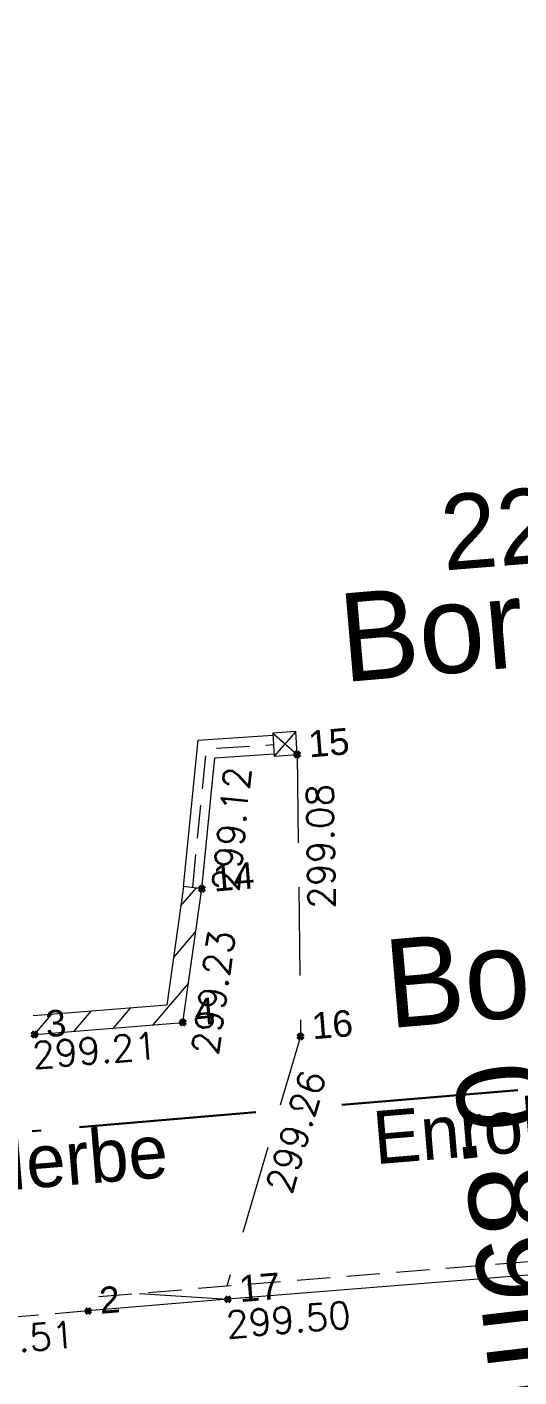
# Model space of a CAD drawing. Header units: metres. Extents: x 1851758 to 1852050, y 5187822 to 5188223.
# Drawn here: x 1851854.94 to 1851860.5, y 5187874.66 to 5187889.94 of the extents above; entities that cross this region are included whole.
import ezdxf
from ezdxf.enums import TextEntityAlignment as Align

# ---------------------------------------------------------------- set-up
doc = ezdxf.new("R2010")
doc.units = ezdxf.units.M
doc.header["$LTSCALE"] = 2.5
doc.header["$PDMODE"] = 35
doc.header["$PDSIZE"] = 0.03
for name, pattern in [('L18', [0.6, 0.4, -0.2]), ('L5', [1.15, 0.8, -0.175, 0, -0.175]), ('L8', [0.225, 0.15, -0.075])]:
    doc.linetypes.add(name, pattern=pattern)
doc.layers.get('0').update_dxf_attribs({"linetype": 'CONTINUOUS', "lineweight": 30})
for name, color, linetype, lineweight in [('CLO_HAC', 251, 'CONTINUOUS', 15), ('CLO_MUR', 7, 'CONTINUOUS', 15), ('P', 7, 'CONTINUOUS', 50), ('PAR', 11, 'L5', 30), ('PRO_IMP_REP', 6, 'CONTINUOUS', 15), ('PRO_PAR_COT_DA', 150, 'CONTINUOUS', 20), ('PRO_PAR_P_DA', 7, 'CONTINUOUS', 70), ('SOL', 7, 'L18', 15), ('SOL_TXT', 7, 'CONTINUOUS', 13), ('VOI', 251, 'CONTINUOUS', 20), ('Z', 7, 'CONTINUOUS', 9)]:
    doc.layers.add(name, color=color, linetype=linetype, lineweight=lineweight)
doc.layers.add('N', color=1, linetype='CONTINUOUS', plot=False)
doc.layers.add('PRO_PAR_N_DA', color=6, linetype='CONTINUOUS')
doc.styles.add('_ECRITURE', font='NEWSGOTN.TTF')
doc.styles.add('SIMPLEX', font='SIMPLEX.SHX', dxfattribs={"oblique": 27})
doc.styles.get("Standard").update_dxf_attribs({"font": 'arial.ttf'})

# ---------------------------------------------------------------- blocks, each defined once
blk = doc.blocks.new('TCPOINT')
blk.add_point((0, 0))
at = {"layer": 'N'}
blk.add_attdef('MAT', (0.2, 0.2), '', height=0.34, dxfattribs=at)
at = {"layer": 'Z', "style": 'SIMPLEX'}
blk.add_attdef('ALT', (0.2, -0.54), '', height=0.34, dxfattribs=at)

msp = doc.modelspace()

# ---------------------------------------------------------------- hatches: boundary and pattern name
at = {"layer": 'CLO_MUR'}
h = msp.add_hatch(dxfattribs=at)
h.set_pattern_fill('ANSI31', color=256, scale=0.1)
h.set_pattern_definition([(49.585, (1851855.0194, 5187878.53798), (-0.241736, 0.20584), [])])
h.paths.add_polyline_path([(1851855.003, 5187878.747), (1851855.019, 5187878.538), (1851856.699, 5187878.673), (1851856.913, 5187880.186), (1851856.704, 5187880.211), (1851856.515, 5187878.869)])

# ---------------------------------------------------------------- linework, layer by layer
at = {"layer": 'CLO_HAC', "flags": 128}
for points in [[(1851857.714, 5187881.947), (1851857.991, 5187881.704)], [(1851857.974, 5187881.964), (1851857.731, 5187881.687)]]:
    msp.add_lwpolyline(points, dxfattribs=at)
at = {"layer": 'CLO_MUR'}
msp.add_lwpolyline([(1851857.731, 5187881.687), (1851857.991, 5187881.704), (1851857.974, 5187881.964), (1851857.714, 5187881.947)], close=True, dxfattribs=at)
at = {"layer": 'CLO_MUR', "flags": 128}
for points in [[(1851856.704, 5187880.211), (1851856.87, 5187881.867), (1851857.716, 5187881.922)], [(1851856.913, 5187880.186), (1851857.061, 5187881.669), (1851857.73, 5187881.712)], [(1851855.019, 5187878.538), (1851856.699, 5187878.673), (1851856.913, 5187880.186), (1851856.704, 5187880.211), (1851856.515, 5187878.869), (1851855.003, 5187878.747)]]:
    msp.add_lwpolyline(points, dxfattribs=at)
at = {"layer": 'CLO_MUR', "linetype": 'L8', "flags": 128}
msp.add_lwpolyline([(1851856.809, 5187880.199), (1851856.966, 5187881.768), (1851857.723, 5187881.817)], dxfattribs=at)
at = {"layer": 'PAR', "flags": 128}
msp.add_lwpolyline([(1851757.77, 5187868.487), (1851833.692, 5187875.64), (1851863.582, 5187878.171), (1851981.487, 5187886.528), (1851987.472, 5187886.952), (1852004.377, 5187888.652), (1852028.95, 5187890.82)], dxfattribs=at)
at = {"layer": 'SOL', "flags": 128}
msp.add_lwpolyline([(1851857.991, 5187881.704), (1851858.029, 5187878.515), (1851857.195, 5187875.689)], dxfattribs=at)
at = {"layer": 'VOI', "linetype": 'L8', "flags": 128}
for points in [[(1851976.669, 5187885.305), (1851970.013, 5187884.763), (1851956.271, 5187883.692), (1851953.832, 5187883.492), (1851936.738, 5187882.134), (1851919.792, 5187880.759), (1851910.778, 5187880.008), (1851904.887, 5187879.529), (1851887.029, 5187878.059), (1851868.929, 5187876.61), (1851862.663, 5187876.132), (1851857.195, 5187875.689), (1851855.614, 5187875.557)], [(1851855.627, 5187875.409), (1851854.047, 5187875.277)]]:
    msp.add_lwpolyline(points, dxfattribs=at)
at = {"layer": 'VOI', "flags": 128}
for points in [[(1851976.679, 5187885.159), (1851970.025, 5187884.615), (1851956.283, 5187883.544), (1851953.844, 5187883.344), (1851936.75, 5187881.986), (1851919.804, 5187880.61), (1851910.79, 5187879.859), (1851904.899, 5187879.381), (1851887.041, 5187877.911), (1851868.941, 5187876.461), (1851862.675, 5187875.983), (1851857.207, 5187875.541), (1851855.627, 5187875.409)], [(1851856.209, 5187875.607), (1851857.207, 5187875.541)]]:
    msp.add_lwpolyline(points, dxfattribs=at)

# ---------------------------------------------------------------- block references
at = {"layer": 'P'}
ref = msp.add_blockref('TCPOINT', (1851857.991, 5187881.704, 299.08), dxfattribs=dict(at, rotation=301.9002445867005))
ref.add_attrib('MAT', '15', (1851858.128, 5187881.672, 299.08), dxfattribs={"layer": 'N', "height": 0.3, "rotation": 4.6408})
ref.add_attrib('ALT', '299.08', dxfattribs={"layer": 'Z', "height": 0.3, "rotation": 91.0129, "style": 'SIMPLEX'}).set_placement((1851858.119, 5187879.957, 299.08), align=Align.TOP_LEFT)
ref = msp.add_blockref('TCPOINT', (1851856.913, 5187880.186, 299.12), dxfattribs=dict(at, rotation=301.9002445867005))
ref.add_attrib('MAT', '14', (1851857.051, 5187880.154, 299.12), dxfattribs={"layer": 'N', "height": 0.3, "rotation": 4.6408})
ref.add_attrib('ALT', '299.12', dxfattribs={"layer": 'Z', "height": 0.3, "rotation": 84.2801, "style": 'SIMPLEX'}).set_placement((1851857.03, 5187880.174, 299.12), align=Align.TOP_LEFT)
ref = msp.add_blockref('TCPOINT', (1851856.699, 5187878.673, 299.23), dxfattribs=dict(at, rotation=301.9002445867005))
ref.add_attrib('MAT', '4', (1851856.837, 5187878.641, 299.23), dxfattribs={"layer": 'N', "height": 0.3, "rotation": 4.6408})
ref.add_attrib('ALT', '299.23', dxfattribs={"layer": 'Z', "height": 0.3, "rotation": 81.9726, "style": 'SIMPLEX'}).set_placement((1851856.796, 5187878.333, 299.23), align=Align.TOP_LEFT)
ref = msp.add_blockref('TCPOINT', (1851855.019, 5187878.538, 299.21), dxfattribs=dict(at, rotation=301.9002445867005))
ref.add_attrib('MAT', '3', (1851855.157, 5187878.506, 299.21), dxfattribs={"layer": 'N', "height": 0.3, "rotation": 4.6408})
ref.add_attrib('ALT', '299.21', dxfattribs={"layer": 'Z', "height": 0.3, "rotation": 4.5853, "style": 'SIMPLEX'}).set_placement((1851854.983, 5187878.451, 299.21), align=Align.TOP_LEFT)
ref = msp.add_blockref('TCPOINT', (1851858.029, 5187878.515, 299.26), dxfattribs=dict(at, rotation=301.9002445867005))
ref.add_attrib('MAT', '16', (1851858.167, 5187878.483, 299.26), dxfattribs={"layer": 'N', "height": 0.3, "rotation": 4.6408})
ref.add_attrib('ALT', '299.26', dxfattribs={"layer": 'Z', "height": 0.3, "rotation": 73.5464, "style": 'SIMPLEX'}).set_placement((1851857.634, 5187876.803, 299.26), align=Align.TOP_LEFT)
ref = msp.add_blockref('TCPOINT', (1851857.207, 5187875.541, 299.5), dxfattribs=dict(at, rotation=301.9002445867005))
ref.add_attrib('MAT', '17', (1851857.345, 5187875.509, 299.5), dxfattribs={"layer": 'N', "height": 0.3, "rotation": 4.6408})
ref.add_attrib('ALT', '299.50', dxfattribs={"layer": 'Z', "height": 0.3, "rotation": 4.6408, "style": 'SIMPLEX'}).set_placement((1851857.175, 5187875.403, 299.5), align=Align.TOP_LEFT)
ref = msp.add_blockref('TCPOINT', (1851855.627, 5187875.409, 299.51), dxfattribs=dict(at, rotation=301.9002445867005))
ref.add_attrib('MAT', '2', (1851855.765, 5187875.377, 299.51), dxfattribs={"layer": 'N', "height": 0.3, "rotation": 4.6408})
ref.add_attrib('ALT', '299.51', dxfattribs={"layer": 'Z', "height": 0.3, "rotation": 4.6408, "style": 'SIMPLEX'}).set_placement((1851854.05, 5187875.181, 299.51), align=Align.TOP_LEFT)
at = {"layer": 'PRO_PAR_P_DA'}
ref = msp.add_blockref('TCPOINT', (1851862.946, 5187883.619), dxfattribs=dict(at, xscale=2.5, yscale=2.5, zscale=2.5))
ref.add_attrib('MAT', '220', (1851859.651, 5187883.786), dxfattribs={"layer": 'PRO_PAR_N_DA', "height": 0.85, "rotation": 4.6408, "style": '_ECRITURE'})

# ---------------------------------------------------------------- texts
at = {"layer": 'PRO_IMP_REP', "style": '_ECRITURE'}
for p in [(1851858.515, 5187882.523), (1851859.029, 5187878.608)]:
    msp.add_text('Borne ', height=1, rotation=4.8887, dxfattribs=at).set_placement(p)
at = {"layer": 'PRO_PAR_COT_DA', "insert": (1851860.471, 5187876.289), "char_height": 1, "attachment_point": 5, "rotation": 276.6663}
msp.add_mtext('\\A1;0.89m', dxfattribs=at)
at = {"layer": 'SOL_TXT', "style": '_ECRITURE'}
for s, p in [('Enrobé', (1851858.875, 5187877.068)), ('Herbe', (1851854.37, 5187876.745))]:
    msp.add_text(s, height=0.6, rotation=4.7726, dxfattribs=at).set_placement(p)

doc.saveas('drawing.dxf')
